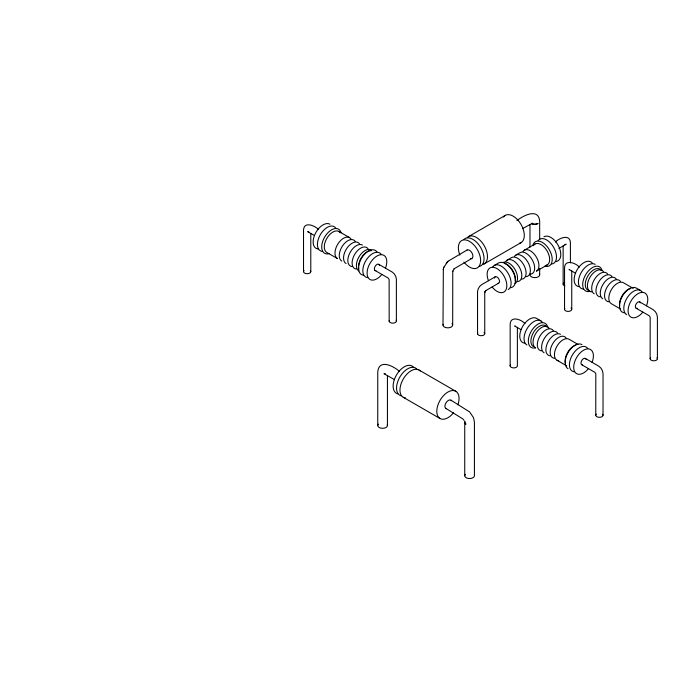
<?xml version="1.0" encoding="UTF-8"?>
<svg xmlns="http://www.w3.org/2000/svg" width="692" height="692" viewBox="0 0 692 692"><rect width="100%" height="100%" fill="white"/><g stroke="black" fill="none" stroke-linecap="round" stroke-linejoin="round"><path stroke-width="1.04" d="M443.347 269.032L442.992 325.058M443.875 267.276L447.958 261.299L467.074 250.02M443.2 269.534L443.944 267.017M447.958 261.299L446.15 263.211M468.475 236.629L505.298 215.368M471.918 258.41L454.064 268.816L454.419 268.435L452.62 271.567L452.767 271.065L452.68 325.058M484.218 263.894L521.041 242.632M494.304 265.443L498.586 262.969A13.927 8.036 60 0 1 513.36 272.613A13.927 8.036 60 0 1 510.471 287.716M507.201 260.088L511.483 257.623A12.11 6.989 60 0 1 524.328 266.005A12.11 6.989 60 0 1 521.82 279.144M515.765 255.149L520.047 252.675A12.11 6.989 60 0 1 532.892 261.066A12.11 6.989 60 0 1 530.383 274.196M524.328 250.201L535.028 244.025M495.411 276.713L481.571 284.715L479.599 286.479L478.086 289.1L477.541 291.687L477.541 333.873M555.417 242.044C559.024 238.091 569.94 233.619 570.407 242.563L570.407 262.865M498.56 283.227L485.421 290.813L485.862 290.553L484.746 292.482L484.746 291.972L484.746 333.345M558.833 248.454L566.151 244.276L564.828 244.414M547.138 265.001L536.438 271.178A12.11 6.989 60 0 0 535.591 255.858A12.11 6.989 60 0 0 522.962 251.464M516.889 220.627C522.754 215.895 538.558 207.384 539.673 221.18L539.673 239.553M522.486 228.611L532.702 223.135M308.935 231.889L307.655 231.656L314.116 235.332M385.513 373.888L383.974 373.663L394.578 379.692M569.628 269.586L569.006 269.491L575.407 273.15M515.298 326.096L514.632 326.001L521.033 329.651M640.61 290.553L636.329 288.08A13.927 8.036 -60 0 0 621.554 297.733A13.927 8.036 -60 0 0 624.443 312.827M633.241 288.4L623.431 282.734A12.11 6.989 -60 0 0 611.321 289.723A12.11 6.989 -60 0 0 611.321 303.71L620.24 308.857M579.299 267.077C575.718 262.873 564.603 258.92 564.542 267.908L564.542 309.558M639.693 301.911L653.092 309.644L655.35 311.659L656.786 314.142L657.4 317.109L657.4 358.776M636.156 308.26L649.321 315.803L650.186 317.291L650.134 358.672M540.85 320.854L536.568 318.381A13.927 8.036 -60 0 0 521.794 328.034A13.927 8.036 -60 0 0 524.683 343.137M577.976 344.391L569.058 339.236A12.11 6.989 -60 0 0 556.212 347.626A12.11 6.989 -60 0 0 558.721 360.757M524.925 323.579C521.344 319.375 510.229 315.431 510.168 324.41L510.168 366.059M585.32 358.421L598.718 366.154L600.976 368.161L602.412 370.652L603.026 373.611L603.026 415.286M581.782 364.762L594.938 372.357L595.812 373.801L595.76 415.174M338.89 231.465L349.598 237.65M556.948 360.212L566.757 365.878M318.605 229.545C315.016 225.756 304.134 220.938 303.52 229.891L303.52 271.558M378.965 264.43L392.347 272.146L394.319 273.911L395.841 276.549L396.378 279.144L396.378 320.785M374.9 270.399L388.074 278.002L389.129 279.473L389.172 321.322M418.971 370.004L455.794 391.265M399.284 371.223C393.341 366.007 378.948 358.603 377.745 371.933L377.745 425.511M403.228 397.269L440.051 418.53M450.985 400.175L469.626 411.939L473.501 417.665L474.427 422.103L474.427 475.741A4.844 2.794 0 0 1 468.328 478.44A4.844 2.794 0 0 1 465.387 474.34M445.856 408.392L462.706 418.833L464.142 420.399M571.748 270.797L571.748 309.021M563.141 245.911L563.141 284.118M539.673 268.418L539.673 274.828M529.986 224.753L529.986 247.13M517.374 327.307L517.374 365.523A3.633 2.093 0 0 1 516.639 367.071L515.972 367.461A3.633 2.093 0 0 1 511.544 367.452A3.633 2.093 0 0 1 510.419 364.987M464.739 422.457L464.739 475.741M387.433 375.497L387.433 425.511M310.786 233.472L310.786 271.671M514.398 256.412A12.11 6.989 60 0 1 527.875 262.138A12.11 6.989 60 0 1 526.102 276.67M505.835 261.351A12.11 6.989 60 0 1 519.311 267.086A12.11 6.989 60 0 1 517.538 281.609M502.92 262.562A12.11 6.989 60 0 1 515.03 269.551A12.11 6.989 60 0 1 515.03 283.538M504.615 263.453A12.11 6.989 60 0 1 515.263 280.874M492.739 266.887A13.927 8.036 60 0 1 507.262 271.939A13.927 8.036 60 0 1 508.231 289.559M488.457 280.736A13.927 8.036 60 0 1 495.273 267.787A13.927 8.036 60 0 1 506.682 287.543A13.927 8.036 60 0 1 492.064 286.972M543.964 236.768A13.927 8.036 60 0 1 558.747 246.413A13.927 8.036 60 0 1 555.858 261.515M538.125 240.686A13.927 8.036 60 0 1 553.609 247.278A13.927 8.036 60 0 1 551.576 263.989M532.857 245.331A13.927 8.036 60 0 1 549.327 249.751A13.927 8.036 60 0 1 544.915 266.221M533.67 245.288A12.11 6.989 60 0 1 547.138 251.014A12.11 6.989 60 0 1 545.365 265.546M484.037 332.342A3.633 2.093 0 0 1 481.606 335.689A3.633 2.093 0 0 1 477.791 332.8M494.434 278.123A3.633 2.093 60 0 1 498.543 278.513A3.633 2.093 60 0 1 497.981 283.279M564.871 285.96A3.633 2.093 0 0 1 563.677 283.08M602.758 298.762A12.11 6.989 -60 0 1 603.606 283.443A12.11 6.989 -60 0 1 616.226 279.049M608.813 301.781A12.11 6.989 -60 0 1 607.04 287.249A12.11 6.989 -60 0 1 620.508 281.523M600.249 296.842A12.11 6.989 -60 0 1 598.476 282.31A12.11 6.989 -60 0 1 611.944 276.575M594.194 293.823A12.11 6.989 -60 0 1 595.042 278.495A12.11 6.989 -60 0 1 607.671 274.11M591.686 291.894A12.11 6.989 -60 0 1 589.913 277.362A12.11 6.989 -60 0 1 603.389 271.636M589.549 290.657A12.11 6.989 -60 0 1 587.776 276.125A12.11 6.989 -60 0 1 601.244 270.399M589.999 291.341A13.927 8.036 -60 0 1 585.579 274.862A13.927 8.036 -60 0 1 602.057 270.451M583.339 289.1A13.927 8.036 -60 0 1 580.45 273.997A13.927 8.036 -60 0 1 595.224 264.353M579.057 286.626A13.927 8.036 -60 0 1 577.016 269.923A13.927 8.036 -60 0 1 592.508 263.332M642.851 312.092A13.927 8.036 -60 0 1 628.232 312.654A13.927 8.036 -60 0 1 639.642 292.898A13.927 8.036 -60 0 1 646.458 305.847M626.684 314.67A13.927 8.036 -60 0 1 627.653 297.05A13.927 8.036 -60 0 1 642.176 292.007M619.651 305.985A12.11 6.989 -60 0 1 630.3 288.573M571.03 308.018A3.633 2.093 0 0 1 571.012 310.57L570.346 310.959A3.633 2.093 0 0 1 565.918 310.95A3.633 2.093 0 0 1 564.793 308.476M656.959 357.721A3.633 2.093 0 0 1 653.672 360.817A3.633 2.093 0 0 1 650.67 357.626M637.323 308.312A3.633 2.093 -60 0 1 636.06 304.117A3.633 2.093 -60 0 1 640.394 302.819M550.157 355.818A12.11 6.989 -60 0 1 547.649 342.687A12.11 6.989 -60 0 1 560.494 334.297M554.439 358.292A12.11 6.989 -60 0 1 552.666 343.76A12.11 6.989 -60 0 1 566.134 338.025M544.102 352.799A12.11 6.989 -60 0 1 544.95 337.471A12.11 6.989 -60 0 1 557.579 333.086M541.594 350.87A12.11 6.989 -60 0 1 539.821 336.338A12.11 6.989 -60 0 1 553.297 330.612M535.539 347.851A12.11 6.989 -60 0 1 536.387 332.532A12.11 6.989 -60 0 1 549.016 328.138M533.402 346.614A12.11 6.989 -60 0 1 534.241 331.295A12.11 6.989 -60 0 1 546.87 326.909M535.625 347.842A13.927 8.036 -60 0 1 531.205 331.373A13.927 8.036 -60 0 1 547.683 326.953M526.923 344.979A13.927 8.036 -60 0 1 527.892 327.359A13.927 8.036 -60 0 1 542.416 322.308M588.477 368.594A13.927 8.036 -60 0 1 573.858 369.165A13.927 8.036 -60 0 1 585.268 349.408A13.927 8.036 -60 0 1 592.084 362.349M574.351 371.812A13.927 8.036 -60 0 1 572.31 355.1A13.927 8.036 -60 0 1 587.802 348.508M568.028 368.706A13.927 8.036 -60 0 1 568.028 352.626A13.927 8.036 -60 0 1 581.955 344.59M565.433 363.239A12.11 6.989 -60 0 1 575.926 345.074M602.585 414.231A3.633 2.093 0 0 1 599.298 417.328A3.633 2.093 0 0 1 596.296 414.136M582.327 364.9A3.633 2.093 -60 0 1 581.937 360.221A3.633 2.093 -60 0 1 586.02 359.33M346.052 263.565A12.11 6.989 -60 0 1 346.891 248.246A12.11 6.989 -60 0 1 359.52 243.852M341.77 261.092A12.11 6.989 -60 0 1 342.609 245.772A12.11 6.989 -60 0 1 355.238 241.378M352.107 266.584A12.11 6.989 -60 0 1 349.59 253.454A12.11 6.989 -60 0 1 362.444 245.063M356.389 269.058A12.11 6.989 -60 0 1 354.615 254.526A12.11 6.989 -60 0 1 368.083 248.8M358.897 270.979A12.11 6.989 -60 0 1 358.897 257A12.11 6.989 -60 0 1 371.007 250.002M358.819 269.067A12.11 6.989 -60 0 1 361.873 256.896A12.11 6.989 -60 0 1 371.37 250.694M363.447 275.156A13.927 8.036 -60 0 1 361.414 258.453A13.927 8.036 -60 0 1 376.898 251.862M367.729 277.63A13.927 8.036 -60 0 1 365.696 260.919A13.927 8.036 -60 0 1 381.18 254.336M381.863 274.421A13.927 8.036 -60 0 1 367.236 274.983A13.927 8.036 -60 0 1 378.645 255.227A13.927 8.036 -60 0 1 385.461 268.176M329.003 253.67A13.927 8.036 -60 0 1 324.591 237.192A13.927 8.036 -60 0 1 341.07 232.78M322.351 251.43A13.927 8.036 -60 0 1 320.31 234.718A13.927 8.036 -60 0 1 335.802 228.135M350.956 238.904A12.11 6.989 -60 0 0 338.327 243.299A12.11 6.989 -60 0 0 337.488 258.618L326.78 252.442A12.11 6.989 -60 0 1 327.627 237.122A12.11 6.989 -60 0 1 340.256 232.728M318.069 248.956A13.927 8.036 -60 0 1 315.18 233.861A13.927 8.036 -60 0 1 329.954 224.208M396.135 320.258A3.633 2.093 0 0 1 393.238 323.129A3.633 2.093 0 0 1 389.181 320.768M375.964 270.719A3.633 2.093 -60 0 1 375.367 265.97A3.633 2.093 -60 0 1 379.484 265.546M310.345 270.615A3.633 2.093 0 0 1 307.058 273.712A3.633 2.093 0 0 1 304.056 270.52M467.23 237.624A15.743 9.091 60 0 1 484.218 245.712A15.743 9.091 60 0 1 482.731 264.474M503.525 217.011A15.743 9.091 60 0 1 520.687 223.871A15.743 9.091 60 0 1 519.554 243.221M463.804 239.605A15.743 9.091 60 0 1 480.793 247.693A15.743 9.091 60 0 1 479.305 266.455M459.86 255.071A15.743 9.091 60 0 1 467.567 240.444A15.743 9.091 60 0 1 480.464 262.778A15.743 9.091 60 0 1 463.934 262.13M466.529 250.521A4.844 2.794 60 0 1 472.212 253.376A4.844 2.794 60 0 1 470.387 258.548M539.509 274.11A4.844 2.794 0 0 1 534.829 277.63A4.844 2.794 0 0 1 530.15 274.11M531.404 223.611A4.844 2.967 -3.4 0 0 537.26 223.853L538.073 223.438L537.251 223.801A4.844 2.794 0 0 1 531.404 223.352M452.032 323.657A4.844 2.794 0 0 1 448.468 327.826A4.844 2.794 0 0 1 443.157 324.332M405.538 397.987A15.743 9.091 -60 0 1 402.891 379.692A15.743 9.091 -60 0 1 420.226 371.007M453.485 412.813A15.743 9.091 -60 0 1 437.007 413.704A15.743 9.091 -60 0 1 449.376 391.309A15.743 9.091 -60 0 1 457.905 404.82M401.291 395.876A15.743 9.091 -60 0 1 400.158 376.526A15.743 9.091 -60 0 1 417.319 369.666M397.865 393.895A15.743 9.091 -60 0 1 396.732 374.554A15.743 9.091 -60 0 1 413.894 367.694M464.903 421.774A4.844 2.604 -3.1 0 0 465.387 423.738L466.019 424.153L465.387 423.686A4.844 2.794 0 0 1 464.912 421.566M446.565 408.643A4.844 2.82 -58.2 0 1 446.037 402.77A4.844 2.82 -58.2 0 1 451.513 400.703M387.269 424.784A4.844 2.794 0 0 1 381.958 428.287A4.844 2.794 0 0 1 378.394 424.11"/></g></svg>
